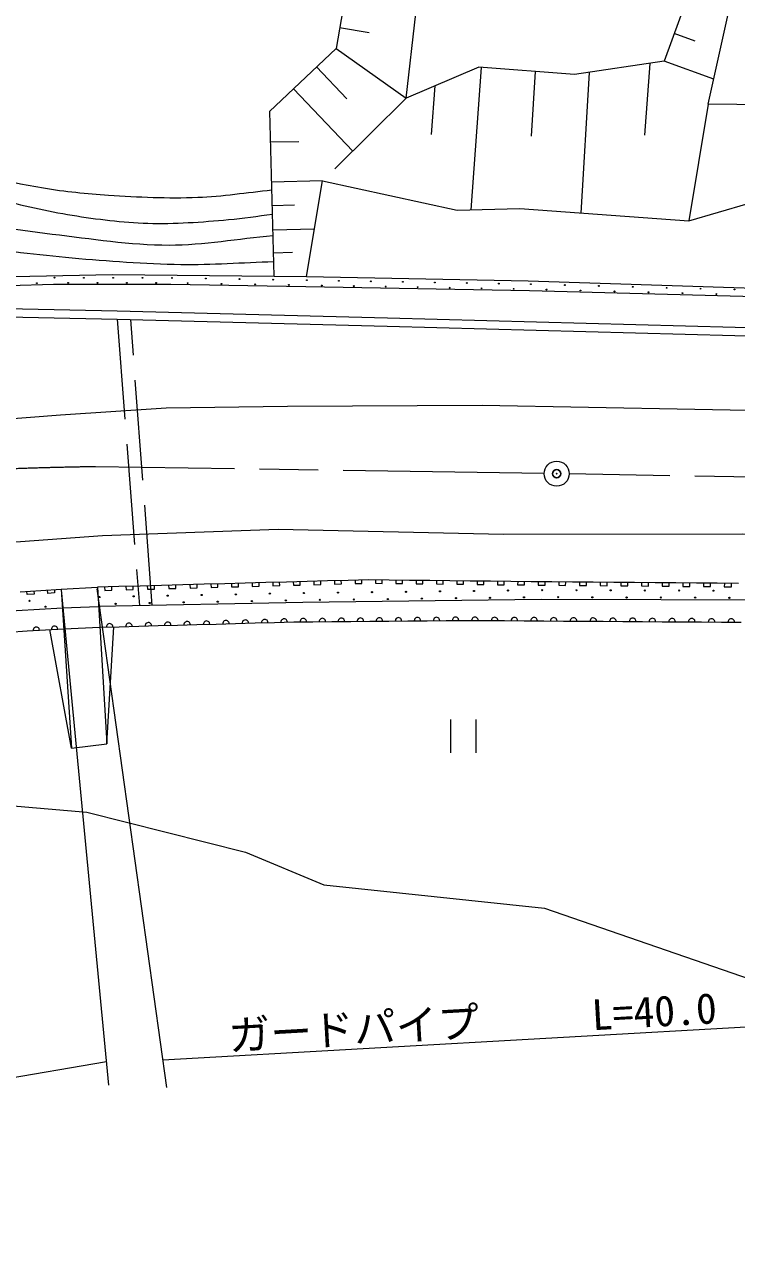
# Model space of a CAD drawing. Units: millimetres, scale not verified. Extents: x 40000 to 680000, y 20000 to 380000.
# Drawn here: x 346592 to 389142, y 240655 to 313098 of the extents above; entities that cross this region are included whole.
import ezdxf
from ezdxf.enums import TextEntityAlignment as Align

# ---------------------------------------------------------------- set-up
doc = ezdxf.new("R2010")
doc.units = ezdxf.units.MM
doc.header["$LTSCALE"] = 1000
doc.header["$PDMODE"] = 32
doc.header["$PDSIZE"] = 500
doc.linetypes.add('CHAIN', pattern=[18.5, 12, -1.5, 3.5, -1.5])
doc.linetypes.add('DASHED', pattern=[7.5, 6, -1.5])
for name, color, linetype, lineweight in [('M-BGD', 7, 'Continuous', 13), ('M-BGD-EXST', 7, 'Continuous', 13), ('M-BMK', 2, 'CHAIN', 13), ('M-BMK-SRVR', 3, 'Continuous', 13), ('M-STR-HTXT', 7, 'Continuous', 13)]:
    doc.layers.add(name, color=color, linetype=linetype, lineweight=lineweight)
doc.layers.add('M-OTRS', color=6, linetype='Continuous')
doc.styles.add('ＭＳ ゴシック', font='')
doc.styles.get('ＭＳ ゴシック').set_extended_font_data('MS Gothic')

msp = doc.modelspace()

# ---------------------------------------------------------------- linework, layer by layer
at = {"layer": 'M-BGD'}
for p, q in [((367180, 312589), (365427, 312892)), ((386654, 312087), (385406, 312539)), ((365213, 311655), (369407, 308677)), ((387765, 309825), (384811, 310895)), ((365863, 308634), (364045, 310544)), ((373883, 310523), (373269, 302007)), ((376891, 306416), (377127, 310269)), ((380326, 310216), (379839, 301816)), ((383960, 310760), (383643, 306463)), ((371111, 309410), (370884, 306509)), ((366207, 305518), (362670, 309235)), ((387433, 308325), (386281, 301345)), ((361291, 306070), (362990, 306100)), ((364412, 303747), (361355, 303665)), ((362735, 302283), (361393, 302247)), ((363928, 300862), (361432, 300795)), ((362613, 299454), (361469, 299424)), ((357334, 279635), (356060, 279601)), ((358563, 279669), (357334, 279635)), ((359791, 279702), (358563, 279669)), ((361020, 279735), (359791, 279702)), ((362249, 279768), (361020, 279735)), ((363478, 279801), (362249, 279768)), ((364707, 279834), (363478, 279801)), ((365935, 279868), (364707, 279834)), ((367164, 279901), (365935, 279868)), ((368377, 279887), (367164, 279901)), ((369590, 279873), (368377, 279887)), ((370804, 279860), (369590, 279873)), ((372017, 279846), (370804, 279860)), ((373230, 279832), (372017, 279846)), ((374443, 279819), (373230, 279832)), ((375656, 279805), (374443, 279819)), ((376869, 279791), (375656, 279805)), ((378104, 279781), (376869, 279791)), ((379338, 279771), (378104, 279781)), ((380573, 279760), (379338, 279771)), ((381807, 279750), (380573, 279760)), ((383042, 279739), (381807, 279750)), ((384276, 279729), (383042, 279739)), ((385510, 279719), (384276, 279729)), ((386745, 279708), (385510, 279719)), ((387979, 279698), (386745, 279708)), ((389246, 279683), (387979, 279698)), ((346346, 279195), (347573, 279272)), ((347573, 279272), (348800, 279348)), ((348800, 279348), (350964, 279461)), ((352238, 279496), (350964, 279461)), ((353512, 279531), (352238, 279496)), ((354786, 279566), (353512, 279531)), ((356060, 279601), (354786, 279566)), ((369507, 277451), (370644, 277461)), ((370644, 277461), (371780, 277471)), ((371780, 277471), (372916, 277482)), ((372916, 277482), (374094, 277474)), ((374094, 277474), (375271, 277466)), ((375271, 277466), (376449, 277458)), ((376449, 277458), (377626, 277450)), ((345676, 276783), (346769, 276847)), ((346769, 276847), (347862, 276912)), ((347862, 276912), (348955, 276977)), ((351109, 277071), (352267, 277102)), ((352267, 277102), (353425, 277134)), ((353425, 277134), (354583, 277166)), ((354583, 277166), (355741, 277198)), ((355741, 277198), (356899, 277230)), ((356899, 277230), (358058, 277261)), ((358058, 277261), (359216, 277293)), ((359216, 277293), (360374, 277325)), ((360374, 277325), (361532, 277357)), ((361532, 277357), (362690, 277389)), ((362690, 277389), (363826, 277399)), ((363826, 277399), (364962, 277409)), ((364962, 277409), (366099, 277420)), ((366099, 277420), (367235, 277430)), ((367235, 277430), (368371, 277440)), ((368371, 277440), (369507, 277451)), ((377626, 277450), (378804, 277442)), ((378804, 277442), (379981, 277434)), ((379981, 277434), (381159, 277427)), ((381159, 277427), (382337, 277419)), ((382337, 277419), (383514, 277411)), ((383514, 277411), (384692, 277403)), ((384692, 277403), (385869, 277395)), ((385869, 277395), (387047, 277387)), ((387047, 277387), (388224, 277379)), ((388224, 277379), (389402, 277371)), ((349420, 269837), (351532, 270100))]:
    msp.add_line(p, q, dxfattribs=at)
at = {"layer": 'M-BGD', "linetype": 'DASHED'}
for p, q in [((369407, 308677), (364412, 303747)), ((352137, 295478), (353470, 278363)), ((354232, 278378), (352951, 295457)), ((348873, 278229), (351033, 278314)), ((348955, 276977), (351109, 277071))]:
    msp.add_line(p, q, dxfattribs=at)
at = {"layer": 'M-BGD'}
for points in [[(369311, 328497), (367134, 322766), (365213, 311655), (361242, 307877), (361506, 298049)], [(273371, 291781), (310468, 296458), (339005, 297891), (351868, 298143), (363452, 298030), (364412, 303747), (372449, 301986), (376195, 302082), (386281, 301345), (396911, 304451), (399504, 313192), (392044, 317867), (390859, 308293), (387433, 308325), (388906, 314985), (387626, 318667), (384808, 310887), (379461, 310086), (373730, 310535), (369407, 308677), (369983, 313736), (380101, 324398)], [(451681, 302171), (451368, 298720), (448473, 296466), (445971, 294756), (443455, 293103), (441238, 292075), (438020, 290827), (434451, 289922), (431303, 289465), (426653, 289465), (392990, 289966), (373944, 290310), (362316, 290250), (355076, 290161), (348749, 289743), (338736, 288968), (330407, 288397), (316781, 287719), (302380, 286957), (286333, 282972), (277726, 278547)], [(363452, 298030), (376679, 297763), (389579, 297357), (404672, 296997), (411233, 296774)], [(411233, 296774), (411233, 296261), (376772, 297171), (363399, 297406), (355343, 297542), (348340, 297555), (340379, 297316), (330758, 296797), (319687, 296266), (310637, 295841), (296384, 293967), (281015, 292033), (273594, 291101)], [(339881, 296229), (352147, 295978), (368278, 295563), (392007, 294927), (417380, 294164), (435535, 293633)], [(339905, 295728), (352135, 295478), (368265, 295064), (391993, 294428), (417365, 293664), (435535, 293133)], [(280483, 270171), (288475, 272669), (295572, 274613), (305099, 276855), (313429, 278518), (325275, 280276), (338466, 281619), (351263, 282550), (361746, 282922), (375205, 282633), (389459, 282646), (415377, 282553), (446038, 282234), (457589, 282009), (458783, 281094), (459711, 280152), (460320, 279176)], [(357743, 279647), (357749, 279447), (358158, 279458), (358153, 279658)], [(358972, 279680), (358978, 279480), (359387, 279491), (359382, 279691)], [(360201, 279713), (360206, 279513), (360616, 279524), (360611, 279724)], [(361430, 279746), (361435, 279546), (361845, 279557), (361839, 279757)], [(362659, 279779), (362664, 279579), (363074, 279590), (363068, 279790)], [(363887, 279812), (363893, 279612), (364302, 279623), (364297, 279823)], [(365116, 279845), (365122, 279646), (365531, 279657), (365526, 279857)], [(366345, 279879), (366350, 279679), (366760, 279690), (366755, 279890)], [(367569, 279896), (367566, 279696), (367971, 279692), (367973, 279892)], [(368782, 279883), (368779, 279683), (369184, 279678), (369186, 279878)], [(369995, 279869), (369993, 279669), (370397, 279664), (370399, 279864)], [(371208, 279855), (371206, 279655), (371610, 279651), (371612, 279851)], [(372421, 279842), (372419, 279642), (372823, 279637), (372826, 279837)], [(373634, 279828), (373632, 279628), (374037, 279623), (374039, 279823)], [(374848, 279814), (374845, 279614), (375250, 279610), (375252, 279810)], [(376061, 279801), (376058, 279601), (376463, 279596), (376465, 279796)], [(377281, 279788), (377279, 279588), (377691, 279585), (377692, 279785)], [(378515, 279778), (378514, 279578), (378925, 279574), (378927, 279774)], [(379750, 279767), (379748, 279567), (380160, 279564), (380161, 279764)], [(380984, 279757), (380983, 279557), (381394, 279553), (381396, 279753)], [(382219, 279746), (382217, 279546), (382628, 279543), (382630, 279743)], [(383453, 279736), (383451, 279536), (383863, 279533), (383864, 279733)], [(384687, 279726), (384686, 279526), (385097, 279522), (385099, 279722)], [(385922, 279715), (385920, 279515), (386332, 279512), (386333, 279712)], [(387156, 279705), (387155, 279505), (387566, 279501), (387568, 279701)], [(388401, 279693), (388399, 279493), (388821, 279488), (388823, 279688)], [(347164, 279246), (347176, 279047), (346767, 279021), (346755, 279221)], [(348391, 279323), (348404, 279123), (347994, 279097), (347982, 279297)], [(348800, 279348), (349420, 269837), (348116, 276927)], [(350964, 279461), (351532, 270100), (351948, 277094)], [(351388, 279473), (351394, 279273), (351819, 279285), (351813, 279485)], [(352662, 279508), (352668, 279308), (353093, 279320), (353087, 279519)], [(353936, 279543), (353942, 279343), (354367, 279354), (354361, 279554)], [(355211, 279577), (355216, 279378), (355641, 279389), (355635, 279589)], [(356485, 279612), (356490, 279412), (356915, 279424), (356909, 279624)], [(281853, 266005), (293493, 269539), (302775, 271894), (312785, 273955), (322448, 275617), (330033, 276604), (336891, 277384), (343359, 277903), (348873, 278229)], [(391769, 278683), (377452, 278728), (363232, 278557), (351033, 278314)], [(295969, 261028), (298489, 260937), (310979, 262590), (323175, 264835), (339678, 266943), (350319, 266020), (359803, 263639), (364489, 261680), (377652, 260285), (394440, 254495), (393088, 257208), (394788, 268202), (393814, 271448), (395094, 277259)]]:
    msp.add_lwpolyline(points, dxfattribs=at)
for centre, radius in [((348399, 297955), 24.5), ((350150, 297952), 24.5), ((351900, 297948), 24.5), ((353651, 297945), 24.5), ((355417, 297940), 24.5), ((357431, 297907), 24.5), ((359445, 297873), 24.5), ((361459, 297839), 24.5), ((363470, 297805), 24.5), ((365380, 297771), 24.5), ((367291, 297738), 24.5), ((347342, 297625), 25), ((349215, 297653), 25), ((350966, 297650), 25), ((352717, 297647), 25), ((354468, 297643), 25), ((356352, 297625), 25), ((358366, 297591), 25), ((360380, 297557), 25), ((362394, 297523), 25), ((364356, 297489), 25), ((366267, 297455), 25), ((368177, 297422), 25), ((369201, 297704), 24.5), ((370087, 297388), 25), ((371111, 297670), 24.5), ((371998, 297355), 25), ((373022, 297637), 24.5), ((373908, 297321), 25), ((374932, 297603), 24.5), ((375818, 297288), 25), ((376850, 297569), 24.5), ((377788, 297244), 25), ((378877, 297515), 24.5), ((379815, 297191), 25), ((380904, 297462), 24.5), ((381842, 297137), 25), ((382931, 297408), 24.5), ((383869, 297084), 25), ((384958, 297355), 24.5), ((385897, 297030), 25), ((386986, 297301), 24.5), ((389013, 297248), 24.5), ((387924, 296977), 25), ((351090, 278875), 34.3), ((353123, 278916), 34.3), ((355156, 278956), 34.3), ((357189, 278997), 34.3), ((359223, 279037), 34.3), ((361256, 279078), 34.3), ((363293, 279117), 34.3), ((365325, 279142), 34.3), ((367356, 279166), 34.3), ((369387, 279191), 34.3), ((371419, 279215), 34.3), ((373450, 279240), 34.3), ((375481, 279264), 34.3), ((377522, 279287), 34.3), ((379567, 279281), 34.3), ((381612, 279275), 34.3), ((383658, 279268), 34.3), ((385703, 279262), 34.3), ((387749, 279256), 34.3), ((346903, 278652), 34.3), ((347865, 278299), 35), ((352047, 278474), 35), ((354080, 278515), 35), ((356113, 278555), 35), ((358147, 278596), 35), ((360180, 278636), 35), ((362213, 278676), 35), ((364246, 278709), 35), ((366278, 278733), 35), ((368309, 278758), 35), ((370340, 278782), 35), ((372372, 278807), 35), ((374403, 278831), 35), ((376434, 278855), 35), ((378475, 278864), 35), ((380520, 278858), 35), ((382566, 278852), 35), ((384611, 278845), 35), ((386656, 278839), 35), ((388702, 278833), 35)]:
    msp.add_circle(centre, radius, dxfattribs=at)
for centre, radius, start, end in [((358636, 277284), 193, 359.55797, 183.58773), ((359795, 277316), 193, 359.56091, 183.58479), ((360953, 277348), 193, 359.55797, 183.58773), ((362111, 277379), 193, 359.55788, 183.58486), ((363258, 277404), 190, 357.39712, 183.64363), ((364394, 277414), 190, 357.39712, 183.64363), ((365530, 277425), 190, 357.39721, 183.64656), ((366667, 277435), 190, 357.39571, 183.6481), ((367803, 277445), 190, 357.39561, 183.64517), ((368939, 277456), 190, 357.39561, 183.64517), ((370075, 277466), 190, 357.39571, 183.6481), ((371212, 277476), 190, 357.39571, 183.6481), ((372348, 277487), 190, 357.39561, 183.64517), ((373505, 277481), 196, 358.53606, 180.69907), ((374682, 277473), 196, 358.53605, 180.69909), ((375860, 277466), 196, 358.53603, 180.69619), ((377038, 277458), 196, 358.53891, 180.69622), ((378215, 277450), 196, 358.53891, 180.69622), ((379393, 277442), 196, 358.53605, 180.69909), ((380570, 277434), 196, 358.53606, 180.69907), ((381748, 277426), 196, 358.53605, 180.69617), ((382925, 277418), 196, 358.53893, 180.6962), ((384103, 277411), 196, 358.53891, 180.69622), ((385280, 277403), 196, 358.53605, 180.69909), ((386458, 277395), 196, 358.53605, 180.69909), ((387636, 277387), 196, 358.53603, 180.69619), ((388813, 277379), 196, 358.53891, 180.69622), ((347314, 276896), 183, 358.13048, 188.63102), ((348407, 276961), 183, 358.13048, 188.63102), ((351688, 277093), 193, 359.55788, 183.58486), ((352846, 277125), 193, 359.56083, 183.58487), ((354004, 277157), 193, 359.55796, 183.58478), ((355162, 277189), 193, 359.56083, 183.58487), ((356320, 277221), 193, 359.55797, 183.58773), ((357478, 277252), 193, 359.56083, 183.58487)]:
    msp.add_arc(centre, radius, start, end, dxfattribs=at)
for points, knots in [([(361369, 303177), (359896, 303031), (358429, 302794), (356950, 302739), (355174, 302673), (353394, 302751), (351621, 302871), (350322, 302958), (349023, 303085), (347739, 303298), (345311, 303702), (342921, 304312), (340534, 304910), (338392, 305448), (336312, 306231), (334152, 306687), (332515, 307033), (330847, 307222), (329184, 307411), (327031, 307655), (324862, 307741), (322703, 307937), (320728, 308116), (318763, 308430), (316782, 308529), (315522, 308592), (314259, 308529), (312998, 308529)], [0, 0, 0, 0, 1, 1, 1, 2, 2, 2, 3, 3, 3, 4, 4, 4, 5, 5, 5, 6, 6, 6, 7, 7, 7, 8, 8, 8, 9, 9, 9, 9]), ([(303962, 307520), (305527, 307447), (307091, 307360), (308656, 307301), (311725, 307185), (314799, 307180), (317867, 307038), (319931, 306943), (321996, 306848), (324052, 306643), (325887, 306460), (327722, 306236), (329535, 305897), (331397, 305550), (333218, 305013), (335062, 304581), (336713, 304195), (338356, 303772), (340019, 303441), (341662, 303114), (343328, 302915), (344975, 302608), (346472, 302328), (347945, 301921), (349449, 301686), (350946, 301453), (352453, 301250), (353967, 301204), (355577, 301155), (357188, 301287), (358792, 301423), (359668, 301498), (360535, 301641), (361407, 301751)], [0, 0, 0, 0, 1, 1, 1, 2, 2, 2, 3, 3, 3, 4, 4, 4, 5, 5, 5, 6, 6, 6, 7, 7, 7, 8, 8, 8, 9, 9, 9, 10, 10, 10, 11, 11, 11, 11]), ([(361441, 300461), (359374, 300270), (357316, 299886), (355239, 299888), (352904, 299890), (350584, 300270), (348265, 300546), (345918, 300825), (343580, 301176), (341247, 301555), (338328, 302028), (335425, 302593), (332518, 303134), (329840, 303632), (327177, 304215), (324491, 304669), (322902, 304937), (321316, 305254), (319710, 305371), (317726, 305516), (315733, 305371), (313744, 305371), (312223, 305371), (310697, 305243), (309182, 305371), (307882, 305481), (306613, 305838), (305322, 306029), (302640, 306425), (299941, 306702), (297251, 307038)], [0, 0, 0, 0, 1, 1, 1, 2, 2, 2, 3, 3, 3, 4, 4, 4, 5, 5, 5, 6, 6, 6, 7, 7, 7, 8, 8, 8, 9, 9, 9, 10, 10, 10, 10]), ([(295321, 306380), (297251, 305927), (299153, 305329), (301111, 305020), (303386, 304661), (305704, 304658), (307998, 304450), (310515, 304221), (313022, 303885), (315542, 303704), (318141, 303517), (320756, 303594), (323350, 303353), (325747, 303131), (328136, 302798), (330500, 302344), (332924, 301879), (335268, 301045), (337694, 300590), (339549, 300241), (341435, 300076), (343308, 299844), (345353, 299592), (347397, 299322), (349449, 299142), (351609, 298953), (353774, 298779), (355941, 298748), (357789, 298721), (359636, 298864), (361483, 298922)], [0, 0, 0, 0, 1, 1, 1, 2, 2, 2, 3, 3, 3, 4, 4, 4, 5, 5, 5, 6, 6, 6, 7, 7, 7, 8, 8, 8, 9, 9, 9, 10, 10, 10, 10])]:
    msp.add_open_spline(points, degree=3, knots=knots, dxfattribs=at)
at = {"layer": 'M-BGD-EXST'}
for p, q in [((372055, 271561), (372055, 269561)), ((373555, 271561), (373555, 269561))]:
    msp.add_line(p, q, dxfattribs=at)
at = {"layer": 'M-BMK'}
for p, q in [((377638, 286256), (350854, 286660)), ((477628, 284471), (379138, 286231))]:
    msp.add_line(p, q, dxfattribs=at)
msp.add_arc((354192, 56611), 230074, 90.83125, 108.87504, dxfattribs=at)
at = {"layer": 'M-BMK-SRVR'}
msp.add_circle((378388, 286245), 750, dxfattribs=at)
at = {"layer": 'M-OTRS'}
msp.add_point((378388, 286245), dxfattribs=at)
at = {"layer": 'M-STR-HTXT'}
for p, q in [((351639, 249714), (348825, 279313)), ((350924, 279372), (355090, 249580)), ((393077, 253369), (354864, 251197)), ((290196, 240655), (351505, 251124))]:
    msp.add_line(p, q, dxfattribs=at)

# ---------------------------------------------------------------- texts
at = {"layer": 'M-STR-HTXT', "style": 'ＭＳ ゴシック'}
for s, p in [('L=40.0', (384211, 254117)), ('ガードパイプ', (366276, 253097))]:
    msp.add_text(s, height=1833, rotation=3.254, dxfattribs=at).set_placement(p, align=Align.MIDDLE_CENTER)

doc.saveas('drawing.dxf')
